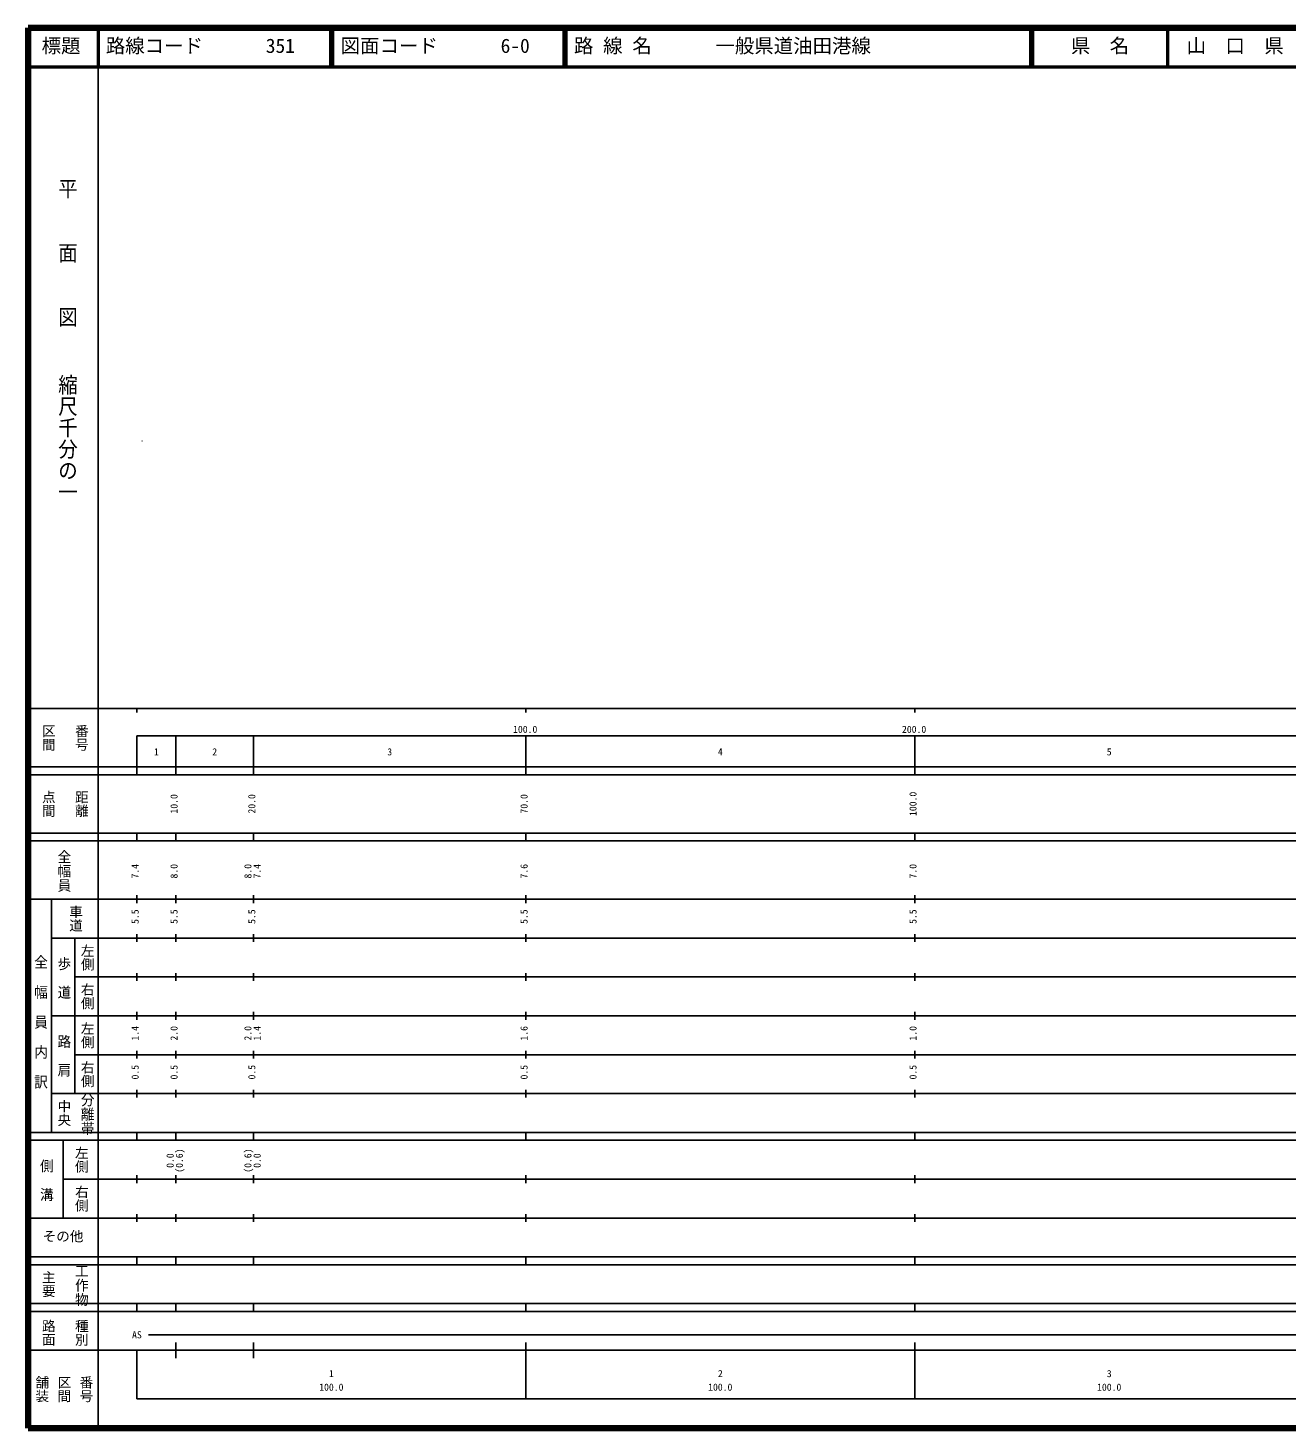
# Model space of a CAD drawing. Units: millimetres on the paper. Extents: x 40 to 680, y 20 to 380.
# Drawn here: x 40 to 363.7, y 20 to 380 of the extents above; entities that cross this region are included whole.
import ezdxf
from ezdxf.enums import TextEntityAlignment as Align

# ---------------------------------------------------------------- set-up
doc = ezdxf.new("R2010")
doc.units = ezdxf.units.MM
for name, color, linetype, lineweight in [('M-BMK-HTXT', 7, 'Continuous', 13), ('M-TTL', 2, 'Continuous', 140), ('M-TTL-BAND', 7, 'Continuous', 25), ('M-TTL-LINE', 7, 'Continuous', 50)]:
    doc.layers.add(name, color=color, linetype=linetype, lineweight=lineweight)
doc.layers.add('M-TTL-TXT', color=7, linetype='Continuous')
doc.styles.add('@ＭＳ ゴシック', font='')
doc.styles.add('ＭＳ ゴシック', font='')
doc.styles.get('@ＭＳ ゴシック').set_extended_font_data('@MS Gothic')
doc.styles.get('ＭＳ ゴシック').set_extended_font_data('MS Gothic')

msp = doc.modelspace()

# ---------------------------------------------------------------- linework, layer by layer
at = {"layer": 'M-BMK-HTXT'}
for radius in [0.0313, 0.025, 0.0188, 0.0125, 0.0063]:
    msp.add_circle((69.361, 273.814), radius, dxfattribs=at)
at = {"layer": 'M-TTL'}
for p, q in [((40, 380), (40, 20)), ((680, 380), (40, 380)), ((40, 20), (680, 20))]:
    msp.add_line(p, q, dxfattribs=at)
at = {"layer": 'M-TTL-BAND'}
for p, q in [((58, 370), (58, 20)), ((40, 205), (579, 205)), ((68, 205), (68, 204)), ((168, 205), (168, 204)), ((268, 205), (268, 204)), ((68, 198), (579, 198)), ((68, 198), (68, 188)), ((78, 188), (78, 198)), ((98, 188), (98, 198)), ((168, 188), (168, 198)), ((268, 188), (268, 198)), ((40, 190), (579, 190)), ((40, 188), (579, 188)), ((40, 173), (579, 173)), ((68, 171), (68, 173)), ((78, 171), (78, 173)), ((98, 171), (98, 173)), ((168, 171), (168, 173)), ((268, 171), (268, 173)), ((40, 171), (579, 171)), ((40, 156), (579, 156)), ((46, 96), (46, 156)), ((68, 155), (68, 157)), ((78, 155), (78, 157)), ((98, 155), (98, 157)), ((168, 155), (168, 157)), ((268, 155), (268, 157)), ((46, 146), (579, 146)), ((52, 146), (52, 106)), ((68, 145), (68, 147)), ((78, 145), (78, 147)), ((98, 145), (98, 147)), ((168, 145), (168, 147)), ((268, 145), (268, 147)), ((68, 135), (68, 137)), ((78, 135), (78, 137)), ((98, 135), (98, 137)), ((168, 135), (168, 137)), ((268, 135), (268, 137)), ((52, 136), (579, 136)), ((46, 126), (579, 126)), ((68, 125), (68, 127)), ((78, 125), (78, 127)), ((98, 125), (98, 127)), ((168, 125), (168, 127)), ((268, 125), (268, 127)), ((52, 116), (579, 116)), ((68, 115), (68, 117)), ((78, 115), (78, 117)), ((98, 115), (98, 117)), ((168, 115), (168, 117)), ((268, 115), (268, 117)), ((46, 106), (579, 106)), ((68, 105), (68, 107)), ((78, 105), (78, 107)), ((98, 105), (98, 107)), ((168, 105), (168, 107)), ((268, 105), (268, 107)), ((40, 96), (579, 96)), ((40, 94), (579, 94)), ((49, 94), (49, 74)), ((68, 94), (68, 96)), ((78, 94), (78, 96)), ((98, 94), (98, 96)), ((168, 94), (168, 96)), ((268, 94), (268, 96)), ((49, 84), (579, 84)), ((68, 83), (68, 85)), ((78, 83), (78, 85)), ((98, 83), (98, 85)), ((168, 83), (168, 85)), ((268, 83), (268, 85)), ((40, 74), (579, 74)), ((68, 73), (68, 75)), ((78, 73), (78, 75)), ((98, 73), (98, 75)), ((168, 73), (168, 75)), ((268, 73), (268, 75)), ((40, 64), (579, 64)), ((40, 62), (579, 62)), ((68, 62), (68, 64)), ((78, 62), (78, 64)), ((98, 62), (98, 64)), ((168, 62), (168, 64)), ((268, 62), (268, 64)), ((40, 52), (579, 52)), ((68, 50), (68, 52)), ((78, 50), (78, 52)), ((98, 50), (98, 52)), ((168, 50), (168, 52)), ((268, 50), (268, 52)), ((40, 50), (579, 50)), ((71, 44), (565, 44)), ((40, 40), (579, 40)), ((68, 40), (68, 27.5)), ((78, 38), (78, 42)), ((98, 38), (98, 42)), ((168, 27.5), (168, 42)), ((268, 27.5), (268, 42)), ((68, 27.5), (579, 27.5))]:
    msp.add_line(p, q, dxfattribs=at)
at = {"layer": 'M-TTL-LINE'}
for p, q in [((58, 380), (58, 370)), ((117.75, 380), (117.75, 370)), ((118.25, 380), (118.25, 370)), ((177.75, 380), (177.75, 370)), ((178.25, 380), (178.25, 370)), ((297.75, 380), (297.75, 370)), ((298.25, 380), (298.25, 370)), ((333, 380), (333, 370)), ((40, 370), (680, 370))]:
    msp.add_line(p, q, dxfattribs=at)

# ---------------------------------------------------------------- texts
at = {"layer": 'M-TTL-BAND', "style": '@ＭＳ ゴシック'}
for s, height, width, p in [('平\u3000\u3000面\u3000\u3000図', 3.666, 1.1, (47.277, 341.475)), ('縮尺千分の一', 3.666, 1.1, (47.277, 291.03)), ('全幅員', 2.566, 1.05, (47.25, 168.75)), ('全\u3000幅\u3000員\u3000内\u3000訳', 2.566, 1.1, (41.25, 141.75)), ('歩\u3000道', 2.566, 1.05, (47.25, 141.25)), ('路\u3000肩', 2.566, 1.05, (47.25, 121.25)), ('分離帯', 2.566, 1.05, (53.25, 106.25)), ('側\u3000溝', 2.566, 1.05, (42.75, 89.25)), ('工作物', 2.566, 1.05, (51.75, 62.25))]:
    msp.add_text(s, height=height, rotation=270, dxfattribs=dict(at, width=width)).set_placement(p, align=Align.BOTTOM_LEFT)
at = {"layer": 'M-TTL-BAND'}
for s, height, rotation, style, p in [('区間', 2.566, 270, '@ＭＳ ゴシック', (43.25, 201)), ('番号', 2.566, 270, '@ＭＳ ゴシック', (51.75, 201)), ('点間', 2.566, 270, '@ＭＳ ゴシック', (43.25, 184)), ('距離', 2.566, 270, '@ＭＳ ゴシック', (51.75, 184)), ('10.0', 1.833, 90, 'ＭＳ ゴシック', (79, 178)), ('20.0', 1.833, 90, 'ＭＳ ゴシック', (99, 178)), ('70.0', 1.833, 90, 'ＭＳ ゴシック', (169, 178)), ('100.0', 1.833, 90, 'ＭＳ ゴシック', (269, 177.375)), ('7.4', 1.833, 90, 'ＭＳ ゴシック', (69, 161.299)), ('8.0', 1.833, 90, 'ＭＳ ゴシック', (79, 161.299)), ('8.0', 1.833, 90, 'ＭＳ ゴシック', (98, 161.299)), ('7.4', 1.833, 90, 'ＭＳ ゴシック', (100.37, 161.299)), ('7.6', 1.833, 90, 'ＭＳ ゴシック', (169, 161.299)), ('7.0', 1.833, 90, 'ＭＳ ゴシック', (269, 161.299)), ('車道', 2.566, 270, '@ＭＳ ゴシック', (50.25, 154.5)), ('5.5', 1.833, 90, 'ＭＳ ゴシック', (69, 149.625)), ('5.5', 1.833, 90, 'ＭＳ ゴシック', (79, 149.625)), ('5.5', 1.833, 90, 'ＭＳ ゴシック', (99, 149.625)), ('5.5', 1.833, 90, 'ＭＳ ゴシック', (169, 149.625)), ('5.5', 1.833, 90, 'ＭＳ ゴシック', (269, 149.625)), ('左側', 2.566, 270, '@ＭＳ ゴシック', (53.25, 144.5)), ('右側', 2.566, 270, '@ＭＳ ゴシック', (53.25, 134.5)), ('左側', 2.566, 270, '@ＭＳ ゴシック', (53.25, 124.5)), ('1.4', 1.833, 90, 'ＭＳ ゴシック', (69, 119.625)), ('2.0', 1.833, 90, 'ＭＳ ゴシック', (79, 119.625)), ('2.0', 1.833, 90, 'ＭＳ ゴシック', (98, 119.625)), ('1.4', 1.833, 90, 'ＭＳ ゴシック', (100.37, 119.625)), ('1.6', 1.833, 90, 'ＭＳ ゴシック', (169, 119.625)), ('1.0', 1.833, 90, 'ＭＳ ゴシック', (269, 119.625)), ('右側', 2.566, 270, '@ＭＳ ゴシック', (53.25, 114.5)), ('0.5', 1.833, 90, 'ＭＳ ゴシック', (69, 109.625)), ('0.5', 1.833, 90, 'ＭＳ ゴシック', (79, 109.625)), ('0.5', 1.833, 90, 'ＭＳ ゴシック', (99, 109.625)), ('0.5', 1.833, 90, 'ＭＳ ゴシック', (169, 109.625)), ('0.5', 1.833, 90, 'ＭＳ ゴシック', (269, 109.625)), ('中央', 2.566, 270, '@ＭＳ ゴシック', (47.25, 104.5)), ('左側', 2.566, 270, '@ＭＳ ゴシック', (51.75, 92.5)), ('0.0', 1.833, 90, 'ＭＳ ゴシック', (78, 86.889)), ('(0.6)', 1.833, 90, 'ＭＳ ゴシック', (80.37, 85.639)), ('(0.6)', 1.833, 90, 'ＭＳ ゴシック', (98, 85.639)), ('0.0', 1.833, 90, 'ＭＳ ゴシック', (100.37, 86.889)), ('右側', 2.566, 270, '@ＭＳ ゴシック', (51.75, 82.5)), ('主要', 2.566, 270, '@ＭＳ ゴシック', (43.25, 60.5)), ('路面', 2.566, 270, '@ＭＳ ゴシック', (43.25, 48)), ('種別', 2.566, 270, '@ＭＳ ゴシック', (51.75, 48)), ('舗装', 2.566, 270, '@ＭＳ ゴシック', (41.583, 33.5)), ('区間', 2.566, 270, '@ＭＳ ゴシック', (47.25, 33.5)), ('番号', 2.566, 270, '@ＭＳ ゴシック', (52.917, 33.5))]:
    msp.add_text(s, height=height, rotation=rotation, dxfattribs=dict(at, style=style)).set_placement(p, align=Align.BOTTOM_LEFT)
at = {"layer": 'M-TTL-BAND', "style": 'ＭＳ ゴシック'}
for s, height, p in [('100.0', 1.833, (164.719, 198.195)), ('200.0', 1.833, (264.719, 198.195)), ('1', 1.833, (72.375, 192.405)), ('2', 1.833, (87.375, 192.405)), ('3', 1.833, (132.375, 192.405)), ('4', 1.833, (217.375, 192.405)), ('5', 1.833, (317.375, 192.405)), ('その他', 2.566, (43.75, 67.25)), ('AS', 1.833, (66.75, 42.5)), ('1', 1.833, (117.375, 32.523)), ('2', 1.833, (217.375, 32.523)), ('3', 1.833, (317.375, 32.523)), ('100.0', 1.833, (114.875, 29.033)), ('100.0', 1.833, (214.875, 29.033)), ('100.0', 1.833, (314.875, 29.033))]:
    msp.add_text(s, height=height, dxfattribs=at).set_placement(p, align=Align.BOTTOM_LEFT)
at = {"layer": 'M-TTL-TXT', "style": 'ＭＳ ゴシック'}
for s, p in [('標題', (43.5, 372.5)), ('路線コード', (60, 372.5)), ('351', (101.142, 372.5)), ('図面コード', (120.38, 372.5)), ('6-0', (161.521, 372.5)), ('路 線 名', (180.38, 372.5)), ('一般県道油田港線', (216.734, 372.5)), ('県\u3000名', (308.125, 372.5)), ('山\u3000口\u3000県', (337.875, 372.5))]:
    msp.add_text(s, height=3.666, dxfattribs=at).set_placement(p, align=Align.BOTTOM_LEFT)

doc.saveas('drawing.dxf')
